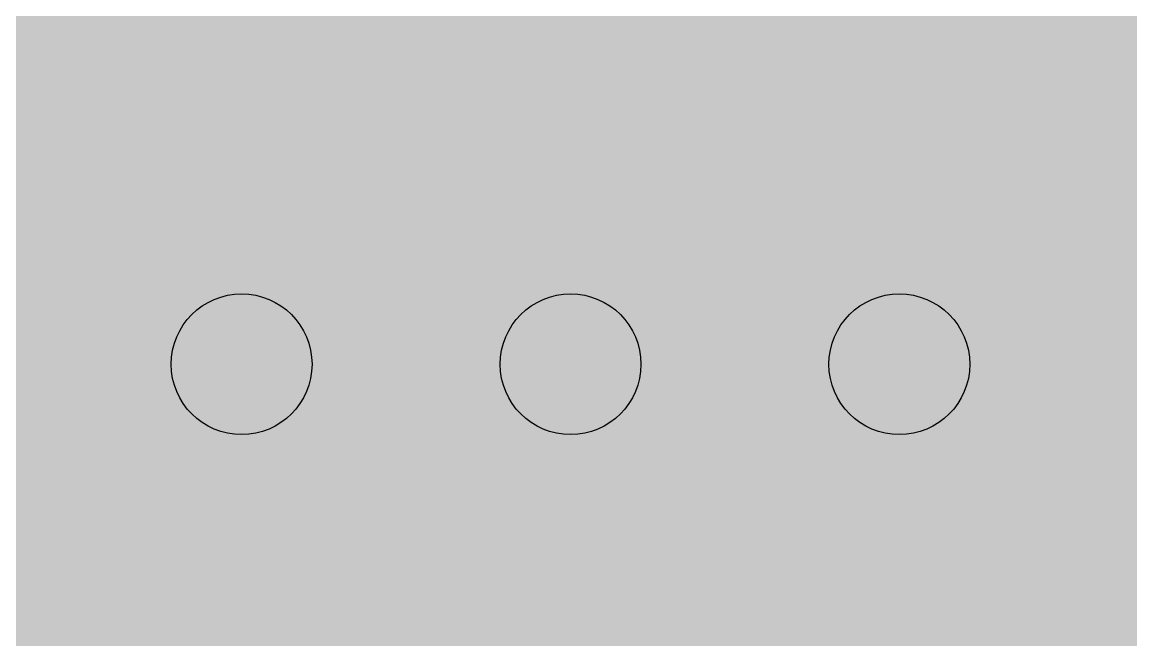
# Model space of a CAD drawing. Extents: x 0 to 1.5, y 0 to 3.74.
# Drawn here: x 0.389 to 0.946, y 3.125 to 3.436 of the extents above; entities that cross this region are included whole.
import ezdxf

# ---------------------------------------------------------------- set-up
doc = ezdxf.new("R2010")
doc.units = 0
for name, color, linetype in [('Bottom', 6, 'CONTINUOUS'), ('Bottom_Mask', 10, 'CONTINUOUS'), ('Drill_Bottom', 8, 'CONTINUOUS'), ('Drill_Top', 7, 'CONTINUOUS'), ('Edge_Bottom', 17, 'CONTINUOUS'), ('Edge_Top', 16, 'CONTINUOUS'), ('Top', 5, 'CONTINUOUS'), ('Top_Mask', 3, 'CONTINUOUS')]:
    doc.layers.add(name, color=color, linetype=linetype)

msp = doc.modelspace()

# ---------------------------------------------------------------- linework, layer by layer
at = {"layer": 'Bottom', "linetype": 'CONTINUOUS', "const_width": 0.025}
for points in [[(0.0449, 3.4239), (1.4498, 3.4239)], [(0.4604, 3.4041), (0.4646, 3.4044)], [(0.4646, 3.4044), (1.4135, 3.4044)], [(0.0449, 3.3991), (0.4461, 3.3991)], [(0.3737, 3.3334), (0.449, 3.3994)], [(0.449, 3.3994), (0.4544, 3.4024)], [(0.4544, 3.4024), (0.4604, 3.4041)], [(0.0449, 3.3742), (0.4176, 3.3742)], [(0.4693, 3.3655), (0.4052, 3.3093)], [(1.4057, 3.3655), (0.4693, 3.3655)], [(0.0449, 3.3493), (0.3892, 3.3493)], [(0.4434, 3.3406), (1.4247, 3.3406)], [(0.415, 3.3157), (1.4462, 3.3157)], [(0.4052, 3.3093), (0.4052, 3.1859)], [(0.4077, 3.2908), (1.4535, 3.2908)], [(0.4077, 3.266), (1.4535, 3.266)], [(0.4077, 3.2411), (1.4535, 3.2411)], [(0.4077, 3.2162), (1.4535, 3.2162)], [(0.4077, 3.1914), (1.4535, 3.1914)], [(0.4052, 3.1859), (0.4465, 3.1405)], [(0.4222, 3.1092), (0.3717, 3.1649)], [(0.4254, 3.1665), (1.4535, 3.1665)], [(0.0449, 3.1504), (0.3823, 3.1504)], [(0.8149, 3.1415), (0.8297, 3.1426)], [(0.8297, 3.1426), (0.8438, 3.1416)], [(0.4465, 3.1405), (0.4792, 3.1406)], [(0.4479, 3.1416), (0.4827, 3.1416)], [(0.4792, 3.1406), (0.4915, 3.1423)], [(0.4915, 3.1423), (0.5065, 3.1423)], [(0.5065, 3.1423), (0.5179, 3.1407)], [(0.5153, 3.1416), (0.6481, 3.1416)], [(0.5179, 3.1407), (0.6468, 3.141)], [(0.6468, 3.141), (0.6569, 3.1423)], [(0.6569, 3.1423), (0.6718, 3.1423)], [(0.6718, 3.1423), (0.681, 3.1411)], [(0.6806, 3.1416), (0.8134, 3.1416)], [(0.681, 3.1411), (0.8149, 3.1415)], [(0.8438, 3.1416), (1.1653, 3.1423)], [(0.846, 3.1416), (0.8718, 3.1416)], [(0.0449, 3.1255), (0.4048, 3.1255)]]:
    msp.add_lwpolyline(points, dxfattribs=at)
at = {"layer": 'Bottom', "linetype": 'CONTINUOUS'}
for points, const_width in [([(0.4583, 3.4044, 1), (0.4708, 3.4044, 1), (0.4583, 3.4044, 1)], 0.0125), ([(0.4583, 3.4044, 1), (0.4708, 3.4044, 1), (0.4583, 3.4044, 1)], 0.0125), ([(0.4427, 3.3994, 1), (0.4552, 3.3994, 1), (0.4427, 3.3994, 1)], 0.0125), ([(0.4427, 3.3994, 1), (0.4552, 3.3994, 1), (0.4427, 3.3994, 1)], 0.0125), ([(0.4482, 3.4024, 1), (0.4607, 3.4024, 1), (0.4482, 3.4024, 1)], 0.0125), ([(0.4482, 3.4024, 1), (0.4607, 3.4024, 1), (0.4482, 3.4024, 1)], 0.0125), ([(0.4542, 3.4041, 1), (0.4667, 3.4041, 1), (0.4542, 3.4041, 1)], 0.0125), ([(0.4542, 3.4041, 1), (0.4667, 3.4041, 1), (0.4542, 3.4041, 1)], 0.0125), ([(0.463, 3.3655, 1), (0.4755, 3.3655, 1), (0.463, 3.3655, 1)], 0.0125), ([(0.463, 3.3655, 1), (0.4755, 3.3655, 1), (0.463, 3.3655, 1)], 0.0125), ([(0.5334, 3.2638, 1), (0.4646, 3.2638, 1), (0.5334, 3.2638, 1)], 0.0689), ([(0.6988, 3.2638, 1), (0.6299, 3.2638, 1), (0.6988, 3.2638, 1)], 0.0689), ([(0.8642, 3.2638, 1), (0.7953, 3.2638, 1), (0.8642, 3.2638, 1)], 0.0689), ([(0.399, 3.3093, 1), (0.4115, 3.3093, 1), (0.399, 3.3093, 1)], 0.0125), ([(0.399, 3.3093, 1), (0.4115, 3.3093, 1), (0.399, 3.3093, 1)], 0.0125), ([(0.399, 3.1859, 1), (0.4115, 3.1859, 1), (0.399, 3.1859, 1)], 0.0125), ([(0.399, 3.1859, 1), (0.4115, 3.1859, 1), (0.399, 3.1859, 1)], 0.0125), ([(0.8235, 3.1426, 1), (0.836, 3.1426, 1), (0.8235, 3.1426, 1)], 0.0125), ([(0.8235, 3.1426, 1), (0.836, 3.1426, 1), (0.8235, 3.1426, 1)], 0.0125), ([(0.4402, 3.1405, 1), (0.4527, 3.1405, 1), (0.4402, 3.1405, 1)], 0.0125), ([(0.4402, 3.1405, 1), (0.4527, 3.1405, 1), (0.4402, 3.1405, 1)], 0.0125), ([(0.473, 3.1406, 1), (0.4855, 3.1406, 1), (0.473, 3.1406, 1)], 0.0125), ([(0.473, 3.1406, 1), (0.4855, 3.1406, 1), (0.473, 3.1406, 1)], 0.0125), ([(0.4853, 3.1423, 1), (0.4978, 3.1423, 1), (0.4853, 3.1423, 1)], 0.0125), ([(0.4853, 3.1423, 1), (0.4978, 3.1423, 1), (0.4853, 3.1423, 1)], 0.0125), ([(0.5002, 3.1423, 1), (0.5127, 3.1423, 1), (0.5002, 3.1423, 1)], 0.0125), ([(0.5002, 3.1423, 1), (0.5127, 3.1423, 1), (0.5002, 3.1423, 1)], 0.0125), ([(0.5117, 3.1407, 1), (0.5242, 3.1407, 1), (0.5117, 3.1407, 1)], 0.0125), ([(0.5117, 3.1407, 1), (0.5242, 3.1407, 1), (0.5117, 3.1407, 1)], 0.0125), ([(0.6406, 3.141, 1), (0.6531, 3.141, 1), (0.6406, 3.141, 1)], 0.0125), ([(0.6406, 3.141, 1), (0.6531, 3.141, 1), (0.6406, 3.141, 1)], 0.0125), ([(0.6506, 3.1423, 1), (0.6631, 3.1423, 1), (0.6506, 3.1423, 1)], 0.0125), ([(0.6506, 3.1423, 1), (0.6631, 3.1423, 1), (0.6506, 3.1423, 1)], 0.0125), ([(0.6656, 3.1423, 1), (0.6781, 3.1423, 1), (0.6656, 3.1423, 1)], 0.0125), ([(0.6656, 3.1423, 1), (0.6781, 3.1423, 1), (0.6656, 3.1423, 1)], 0.0125), ([(0.6748, 3.1411, 1), (0.6873, 3.1411, 1), (0.6748, 3.1411, 1)], 0.0125), ([(0.6748, 3.1411, 1), (0.6873, 3.1411, 1), (0.6748, 3.1411, 1)], 0.0125), ([(0.8086, 3.1415, 1), (0.8211, 3.1415, 1), (0.8086, 3.1415, 1)], 0.0125), ([(0.8086, 3.1415, 1), (0.8211, 3.1415, 1), (0.8086, 3.1415, 1)], 0.0125), ([(0.8376, 3.1416, 1), (0.8501, 3.1416, 1), (0.8376, 3.1416, 1)], 0.0125), ([(0.8376, 3.1416, 1), (0.8501, 3.1416, 1), (0.8376, 3.1416, 1)], 0.0125)]:
    msp.add_lwpolyline(points, format="xyb", dxfattribs=dict(at, const_width=const_width))
at = {"layer": 'Bottom_Mask', "linetype": 'CONTINUOUS', "const_width": 0.0729}
for points in [[(0.5355, 3.2638, 1), (0.4625, 3.2638, 1), (0.5355, 3.2638, 1)], [(0.4625, 3.2638, 1), (0.5355, 3.2638, 1), (0.4625, 3.2638, 1)], [(0.7008, 3.2638, 1), (0.6279, 3.2638, 1), (0.7008, 3.2638, 1)], [(0.6279, 3.2638, 1), (0.7008, 3.2638, 1), (0.6279, 3.2638, 1)], [(0.8662, 3.2638, 1), (0.7933, 3.2638, 1), (0.8662, 3.2638, 1)], [(0.7933, 3.2638, 1), (0.8662, 3.2638, 1), (0.7933, 3.2638, 1)]]:
    msp.add_lwpolyline(points, format="xyb", dxfattribs=at)
at = {"layer": 'Drill_Bottom'}
for centre in [(0.499, 3.2638), (0.499, 3.2638), (0.6644, 3.2638), (0.6644, 3.2638), (0.8297, 3.2638), (0.8297, 3.2638)]:
    msp.add_circle(centre, 0.0354, dxfattribs=at)
for points in [[(0.499, 3.2992), (0.499, 3.2992), (0.499, 3.2283)], [(0.6644, 3.2992), (0.6644, 3.2992), (0.6644, 3.2283)], [(0.8297, 3.2992), (0.8297, 3.2992), (0.8297, 3.2283)]]:
    msp.add_solid(points, dxfattribs=at)
at = {"layer": 'Drill_Top'}
for centre in [(0.499, 3.2638), (0.499, 3.2638), (0.6644, 3.2638), (0.6644, 3.2638), (0.8297, 3.2638), (0.8297, 3.2638)]:
    msp.add_circle(centre, 0.0354, dxfattribs=at)
for points in [[(0.499, 3.2992), (0.499, 3.2992), (0.499, 3.2283)], [(0.6644, 3.2992), (0.6644, 3.2992), (0.6644, 3.2283)], [(0.8297, 3.2992), (0.8297, 3.2992), (0.8297, 3.2283)]]:
    msp.add_solid(points, dxfattribs=at)
at = {"layer": 'Edge_Bottom', "linetype": 'CONTINUOUS', "const_width": 0.008}
for points in [[(0.5717, 3.2585), (0.5701, 3.2479), (0.5671, 3.2377), (0.5626, 3.2281), (0.5567, 3.2192), (0.5496, 3.2113), (0.5414, 3.2045), (0.5323, 3.1989), (0.5225, 3.1948), (0.5122, 3.1921), (0.5016, 3.1909), (0.491, 3.1913), (0.4805, 3.1933), (0.4704, 3.1967), (0.461, 3.2016), (0.4523, 3.2078), (0.4447, 3.2152), (0.4382, 3.2236), (0.433, 3.2329), (0.4292, 3.2429), (0.4269, 3.2533), (0.4261, 3.2639), (0.4269, 3.2745), (0.4292, 3.2849), (0.433, 3.2948), (0.4383, 3.3041), (0.4448, 3.3125), (0.4525, 3.3199), (0.4611, 3.3261), (0.4706, 3.3309), (0.4807, 3.3343), (0.4912, 3.3363), (0.5018, 3.3366), (0.5124, 3.3354), (0.5227, 3.3327), (0.5325, 3.3285), (0.5416, 3.323), (0.5497, 3.3161), (0.5568, 3.3082), (0.5627, 3.2993), (0.5672, 3.2896), (0.5702, 3.2794), (0.5717, 3.2689), (0.5717, 3.2585)], [(0.7371, 3.2585), (0.7355, 3.2479), (0.7324, 3.2377), (0.7279, 3.2281), (0.722, 3.2192), (0.7149, 3.2113), (0.7067, 3.2045), (0.6977, 3.1989), (0.6879, 3.1948), (0.6775, 3.1921), (0.667, 3.1909), (0.6563, 3.1913), (0.6459, 3.1933), (0.6358, 3.1967), (0.6263, 3.2016), (0.6177, 3.2078), (0.61, 3.2152), (0.6035, 3.2236), (0.5983, 3.2329), (0.5945, 3.2429), (0.5922, 3.2533), (0.5915, 3.2639), (0.5923, 3.2745), (0.5946, 3.2849), (0.5984, 3.2948), (0.6036, 3.3041), (0.6102, 3.3125), (0.6178, 3.3199), (0.6265, 3.3261), (0.636, 3.3309), (0.6461, 3.3343), (0.6565, 3.3363), (0.6672, 3.3366), (0.6778, 3.3354), (0.6881, 3.3327), (0.6978, 3.3285), (0.7069, 3.323), (0.7151, 3.3161), (0.7222, 3.3082), (0.728, 3.2993), (0.7325, 3.2896), (0.7355, 3.2794), (0.7371, 3.2689), (0.7371, 3.2585)], [(0.9024, 3.2585), (0.9009, 3.2479), (0.8978, 3.2377), (0.8933, 3.2281), (0.8874, 3.2192), (0.8803, 3.2113), (0.8721, 3.2045), (0.863, 3.1989), (0.8532, 3.1948), (0.8429, 3.1921), (0.8323, 3.1909), (0.8217, 3.1913), (0.8112, 3.1933), (0.8011, 3.1967), (0.7917, 3.2016), (0.783, 3.2078), (0.7754, 3.2152), (0.7689, 3.2236), (0.7637, 3.2329), (0.7599, 3.2429), (0.7576, 3.2533), (0.7568, 3.2639), (0.7576, 3.2745), (0.7599, 3.2849), (0.7638, 3.2948), (0.769, 3.3041), (0.7755, 3.3125), (0.7832, 3.3199), (0.7919, 3.3261), (0.8013, 3.3309), (0.8114, 3.3343), (0.8219, 3.3363), (0.8325, 3.3366), (0.8431, 3.3354), (0.8534, 3.3327), (0.8632, 3.3285), (0.8723, 3.323), (0.8804, 3.3161), (0.8875, 3.3082), (0.8934, 3.2993), (0.8979, 3.2896), (0.9009, 3.2794), (0.9024, 3.2689), (0.9024, 3.2585)]]:
    msp.add_lwpolyline(points, dxfattribs=at)
at = {"layer": 'Edge_Top', "linetype": 'CONTINUOUS', "const_width": 0.008}
for points in [[(0.5717, 3.2585), (0.5701, 3.2479), (0.5671, 3.2377), (0.5626, 3.2281), (0.5567, 3.2192), (0.5496, 3.2113), (0.5414, 3.2045), (0.5323, 3.1989), (0.5225, 3.1948), (0.5122, 3.1921), (0.5016, 3.1909), (0.491, 3.1913), (0.4805, 3.1933), (0.4704, 3.1967), (0.461, 3.2016), (0.4523, 3.2078), (0.4447, 3.2152), (0.4382, 3.2236), (0.433, 3.2329), (0.4292, 3.2429), (0.4269, 3.2533), (0.4261, 3.2639), (0.4269, 3.2745), (0.4292, 3.2849), (0.433, 3.2948), (0.4383, 3.3041), (0.4448, 3.3125), (0.4525, 3.3199), (0.4611, 3.3261), (0.4706, 3.3309), (0.4807, 3.3343), (0.4912, 3.3363), (0.5018, 3.3366), (0.5124, 3.3354), (0.5227, 3.3327), (0.5325, 3.3285), (0.5416, 3.323), (0.5497, 3.3161), (0.5568, 3.3082), (0.5627, 3.2993), (0.5672, 3.2896), (0.5702, 3.2794), (0.5717, 3.2689), (0.5717, 3.2585)], [(0.7371, 3.2585), (0.7355, 3.2479), (0.7324, 3.2377), (0.7279, 3.2281), (0.722, 3.2192), (0.7149, 3.2113), (0.7067, 3.2045), (0.6977, 3.1989), (0.6879, 3.1948), (0.6775, 3.1921), (0.667, 3.1909), (0.6563, 3.1913), (0.6459, 3.1933), (0.6358, 3.1967), (0.6263, 3.2016), (0.6177, 3.2078), (0.61, 3.2152), (0.6035, 3.2236), (0.5983, 3.2329), (0.5945, 3.2429), (0.5922, 3.2533), (0.5915, 3.2639), (0.5923, 3.2745), (0.5946, 3.2849), (0.5984, 3.2948), (0.6036, 3.3041), (0.6102, 3.3125), (0.6178, 3.3199), (0.6265, 3.3261), (0.636, 3.3309), (0.6461, 3.3343), (0.6565, 3.3363), (0.6672, 3.3366), (0.6778, 3.3354), (0.6881, 3.3327), (0.6978, 3.3285), (0.7069, 3.323), (0.7151, 3.3161), (0.7222, 3.3082), (0.728, 3.2993), (0.7325, 3.2896), (0.7355, 3.2794), (0.7371, 3.2689), (0.7371, 3.2585)], [(0.9024, 3.2585), (0.9009, 3.2479), (0.8978, 3.2377), (0.8933, 3.2281), (0.8874, 3.2192), (0.8803, 3.2113), (0.8721, 3.2045), (0.863, 3.1989), (0.8532, 3.1948), (0.8429, 3.1921), (0.8323, 3.1909), (0.8217, 3.1913), (0.8112, 3.1933), (0.8011, 3.1967), (0.7917, 3.2016), (0.783, 3.2078), (0.7754, 3.2152), (0.7689, 3.2236), (0.7637, 3.2329), (0.7599, 3.2429), (0.7576, 3.2533), (0.7568, 3.2639), (0.7576, 3.2745), (0.7599, 3.2849), (0.7638, 3.2948), (0.769, 3.3041), (0.7755, 3.3125), (0.7832, 3.3199), (0.7919, 3.3261), (0.8013, 3.3309), (0.8114, 3.3343), (0.8219, 3.3363), (0.8325, 3.3366), (0.8431, 3.3354), (0.8534, 3.3327), (0.8632, 3.3285), (0.8723, 3.323), (0.8804, 3.3161), (0.8875, 3.3082), (0.8934, 3.2993), (0.8979, 3.2896), (0.9009, 3.2794), (0.9024, 3.2689), (0.9024, 3.2585)]]:
    msp.add_lwpolyline(points, dxfattribs=at)
at = {"layer": 'Top', "linetype": 'CONTINUOUS', "const_width": 0.025}
for points in [[(0.0457, 3.4478), (1.4528, 3.4478)], [(0.0457, 3.4229), (1.4528, 3.4229)], [(0.0456, 3.3981), (1.4528, 3.3981)], [(0.0456, 3.3732), (1.4528, 3.3732)], [(0.4557, 3.3488), (0.4695, 3.3545)], [(0.4695, 3.3545), (0.4841, 3.358)], [(0.4841, 3.358), (0.499, 3.3592)], [(0.499, 3.3592), (0.5139, 3.358)], [(0.5139, 3.358), (0.5285, 3.3545)], [(0.5285, 3.3545), (0.5423, 3.3488)], [(0.621, 3.3488), (0.6349, 3.3545)], [(0.6349, 3.3545), (0.6494, 3.358)], [(0.6494, 3.358), (0.6644, 3.3592)], [(0.6644, 3.3592), (0.6793, 3.358)], [(0.6793, 3.358), (0.6938, 3.3545)], [(0.6938, 3.3545), (0.7077, 3.3488)], [(0.7864, 3.3488), (0.8002, 3.3545)], [(0.8002, 3.3545), (0.8148, 3.358)], [(0.8148, 3.358), (0.8297, 3.3592)], [(0.8297, 3.3592), (0.8446, 3.358)], [(0.8446, 3.358), (0.8592, 3.3545)], [(0.8592, 3.3545), (0.873, 3.3488)], [(0.4429, 3.341), (0.4557, 3.3488)], [(0.5423, 3.3488), (0.5551, 3.341)], [(0.6083, 3.341), (0.621, 3.3488)], [(0.7077, 3.3488), (0.7204, 3.341)], [(0.7736, 3.341), (0.7864, 3.3488)], [(0.873, 3.3488), (0.8858, 3.341)], [(0.0456, 3.3483), (0.4524, 3.3483)], [(0.5456, 3.3483), (0.6177, 3.3483)], [(0.711, 3.3483), (0.7831, 3.3483)], [(0.8764, 3.3483), (1.4528, 3.3483)], [(0.4315, 3.3312), (0.4429, 3.341)], [(0.5551, 3.341), (0.5665, 3.3312)], [(0.5969, 3.3312), (0.6083, 3.341)], [(0.7204, 3.341), (0.7318, 3.3312)], [(0.7623, 3.3312), (0.7736, 3.341)], [(0.8858, 3.341), (0.8972, 3.3312)], [(0.4218, 3.3198), (0.4315, 3.3312)], [(0.5665, 3.3312), (0.5762, 3.3198)], [(0.5872, 3.3198), (0.5969, 3.3312)], [(0.7318, 3.3312), (0.7415, 3.3198)], [(0.7525, 3.3198), (0.7623, 3.3312)], [(0.8972, 3.3312), (0.9069, 3.3198)], [(0.0456, 3.3235), (0.4221, 3.3235)], [(0.5759, 3.3235), (0.5875, 3.3235)], [(0.7412, 3.3235), (0.7528, 3.3235)], [(0.9066, 3.3235), (1.4528, 3.3235)], [(0.414, 3.3071), (0.4218, 3.3198)], [(0.5762, 3.3198), (0.5816, 3.3113)], [(0.5816, 3.3113), (0.5872, 3.3198)], [(0.7415, 3.3198), (0.747, 3.3113)], [(0.747, 3.3113), (0.7525, 3.3198)], [(0.9069, 3.3198), (0.9147, 3.3071)], [(0.4083, 3.2933), (0.414, 3.3071)], [(0.9147, 3.3071), (0.9204, 3.2933)], [(0.0455, 3.2986), (0.4077, 3.2986)], [(0.921, 3.2986), (1.4528, 3.2986)], [(0.4048, 3.2787), (0.4083, 3.2933)], [(0.9204, 3.2933), (0.9239, 3.2787)], [(0.4036, 3.2638), (0.4048, 3.2787)], [(0.9239, 3.2787), (0.9251, 3.2638)], [(0.0455, 3.2737), (0.4016, 3.2737)], [(0.9271, 3.2737), (1.4527, 3.2737)], [(0.4048, 3.2489), (0.4036, 3.2638)], [(0.9251, 3.2638), (0.9239, 3.2489)], [(0.0455, 3.2489), (0.4023, 3.2489)], [(0.4083, 3.2343), (0.4048, 3.2489)], [(0.9239, 3.2489), (0.9204, 3.2343)], [(0.9264, 3.2489), (1.4527, 3.2489)], [(0.414, 3.2205), (0.4083, 3.2343)], [(0.9204, 3.2343), (0.9147, 3.2205)], [(0.0455, 3.224), (0.4098, 3.224)], [(0.4218, 3.2077), (0.414, 3.2205)], [(0.9147, 3.2205), (0.9069, 3.2077)], [(0.9189, 3.224), (1.4527, 3.224)], [(0.5816, 3.2163), (0.5762, 3.2077)], [(0.5872, 3.2077), (0.5817, 3.2163)], [(0.7471, 3.2163), (0.7415, 3.2077)], [(0.7525, 3.2077), (0.7471, 3.2163)], [(0.4315, 3.1963), (0.4218, 3.2077)], [(0.5762, 3.2077), (0.5665, 3.1963)], [(0.5969, 3.1963), (0.5872, 3.2077)], [(0.7415, 3.2077), (0.7318, 3.1963)], [(0.7623, 3.1963), (0.7525, 3.2077)], [(0.9069, 3.2077), (0.8972, 3.1963)], [(0.0454, 3.1991), (0.4264, 3.1991)], [(0.5716, 3.1991), (0.5917, 3.1991)], [(0.737, 3.1991), (0.7571, 3.1991)], [(0.9023, 3.1991), (1.4527, 3.1991)], [(0.4429, 3.1866), (0.4315, 3.1963)], [(0.5665, 3.1963), (0.5551, 3.1866)], [(0.6083, 3.1866), (0.5969, 3.1963)], [(0.7318, 3.1963), (0.7204, 3.1866)], [(0.7736, 3.1866), (0.7623, 3.1963)], [(0.8972, 3.1963), (0.8858, 3.1866)], [(0.4557, 3.1788), (0.4429, 3.1866)], [(0.5551, 3.1866), (0.5423, 3.1788)], [(0.621, 3.1788), (0.6083, 3.1866)], [(0.7204, 3.1866), (0.7077, 3.1788)], [(0.7864, 3.1788), (0.7736, 3.1866)], [(0.8858, 3.1866), (0.873, 3.1788)], [(0.4695, 3.1731), (0.4557, 3.1788)], [(0.5423, 3.1788), (0.5285, 3.1731)], [(0.6349, 3.1731), (0.621, 3.1788)], [(0.7077, 3.1788), (0.6938, 3.1731)], [(0.8002, 3.1731), (0.7864, 3.1788)], [(0.873, 3.1788), (0.8592, 3.1731)], [(0.0454, 3.1743), (0.4636, 3.1743)], [(0.4841, 3.1696), (0.4695, 3.1731)], [(0.5285, 3.1731), (0.5139, 3.1696)], [(0.5345, 3.1743), (0.6289, 3.1743)], [(0.6494, 3.1696), (0.6349, 3.1731)], [(0.6938, 3.1731), (0.6793, 3.1696)], [(0.6998, 3.1743), (0.7943, 3.1743)], [(0.8148, 3.1696), (0.8002, 3.1731)], [(0.8592, 3.1731), (0.8446, 3.1696)], [(0.8651, 3.1743), (1.4527, 3.1743)], [(0.499, 3.1684), (0.4841, 3.1696)], [(0.5139, 3.1696), (0.499, 3.1684)], [(0.6644, 3.1684), (0.6494, 3.1696)], [(0.6793, 3.1696), (0.6644, 3.1684)], [(0.8297, 3.1684), (0.8148, 3.1696)], [(0.8446, 3.1696), (0.8297, 3.1684)], [(0.0454, 3.1494), (1.4527, 3.1494)], [(0.0453, 3.1245), (1.4527, 3.1245)]]:
    msp.add_lwpolyline(points, dxfattribs=at)
at = {"layer": 'Top', "linetype": 'CONTINUOUS'}
for points, const_width in [([(0.4633, 3.3545, 1), (0.4758, 3.3545, 1), (0.4633, 3.3545, 1)], 0.0125), ([(0.4633, 3.3545, 1), (0.4758, 3.3545, 1), (0.4633, 3.3545, 1)], 0.0125), ([(0.4778, 3.358, 1), (0.4903, 3.358, 1), (0.4778, 3.358, 1)], 0.0125), ([(0.4778, 3.358, 1), (0.4903, 3.358, 1), (0.4778, 3.358, 1)], 0.0125), ([(0.4928, 3.3592, 1), (0.5052, 3.3592, 1), (0.4928, 3.3592, 1)], 0.0125), ([(0.4928, 3.3592, 1), (0.5052, 3.3592, 1), (0.4928, 3.3592, 1)], 0.0125), ([(0.5077, 3.358, 1), (0.5202, 3.358, 1), (0.5077, 3.358, 1)], 0.0125), ([(0.5077, 3.358, 1), (0.5202, 3.358, 1), (0.5077, 3.358, 1)], 0.0125), ([(0.5222, 3.3545, 1), (0.5347, 3.3545, 1), (0.5222, 3.3545, 1)], 0.0125), ([(0.5222, 3.3545, 1), (0.5347, 3.3545, 1), (0.5222, 3.3545, 1)], 0.0125), ([(0.6286, 3.3545, 1), (0.6411, 3.3545, 1), (0.6286, 3.3545, 1)], 0.0125), ([(0.6286, 3.3545, 1), (0.6411, 3.3545, 1), (0.6286, 3.3545, 1)], 0.0125), ([(0.6432, 3.358, 1), (0.6557, 3.358, 1), (0.6432, 3.358, 1)], 0.0125), ([(0.6432, 3.358, 1), (0.6557, 3.358, 1), (0.6432, 3.358, 1)], 0.0125), ([(0.6581, 3.3592, 1), (0.6706, 3.3592, 1), (0.6581, 3.3592, 1)], 0.0125), ([(0.6581, 3.3592, 1), (0.6706, 3.3592, 1), (0.6581, 3.3592, 1)], 0.0125), ([(0.673, 3.358, 1), (0.6855, 3.358, 1), (0.673, 3.358, 1)], 0.0125), ([(0.673, 3.358, 1), (0.6855, 3.358, 1), (0.673, 3.358, 1)], 0.0125), ([(0.6876, 3.3545, 1), (0.7001, 3.3545, 1), (0.6876, 3.3545, 1)], 0.0125), ([(0.6876, 3.3545, 1), (0.7001, 3.3545, 1), (0.6876, 3.3545, 1)], 0.0125), ([(0.794, 3.3545, 1), (0.8065, 3.3545, 1), (0.794, 3.3545, 1)], 0.0125), ([(0.794, 3.3545, 1), (0.8065, 3.3545, 1), (0.794, 3.3545, 1)], 0.0125), ([(0.8085, 3.358, 1), (0.821, 3.358, 1), (0.8085, 3.358, 1)], 0.0125), ([(0.8085, 3.358, 1), (0.821, 3.358, 1), (0.8085, 3.358, 1)], 0.0125), ([(0.8235, 3.3592, 1), (0.836, 3.3592, 1), (0.8235, 3.3592, 1)], 0.0125), ([(0.8235, 3.3592, 1), (0.836, 3.3592, 1), (0.8235, 3.3592, 1)], 0.0125), ([(0.8384, 3.358, 1), (0.8509, 3.358, 1), (0.8384, 3.358, 1)], 0.0125), ([(0.8384, 3.358, 1), (0.8509, 3.358, 1), (0.8384, 3.358, 1)], 0.0125), ([(0.8529, 3.3545, 1), (0.8654, 3.3545, 1), (0.8529, 3.3545, 1)], 0.0125), ([(0.8529, 3.3545, 1), (0.8654, 3.3545, 1), (0.8529, 3.3545, 1)], 0.0125), ([(0.4494, 3.3488, 1), (0.4619, 3.3488, 1), (0.4494, 3.3488, 1)], 0.0125), ([(0.4494, 3.3488, 1), (0.4619, 3.3488, 1), (0.4494, 3.3488, 1)], 0.0125), ([(0.5361, 3.3488, 1), (0.5486, 3.3488, 1), (0.5361, 3.3488, 1)], 0.0125), ([(0.5361, 3.3488, 1), (0.5486, 3.3488, 1), (0.5361, 3.3488, 1)], 0.0125), ([(0.6148, 3.3488, 1), (0.6273, 3.3488, 1), (0.6148, 3.3488, 1)], 0.0125), ([(0.6148, 3.3488, 1), (0.6273, 3.3488, 1), (0.6148, 3.3488, 1)], 0.0125), ([(0.7014, 3.3488, 1), (0.7139, 3.3488, 1), (0.7014, 3.3488, 1)], 0.0125), ([(0.7014, 3.3488, 1), (0.7139, 3.3488, 1), (0.7014, 3.3488, 1)], 0.0125), ([(0.7802, 3.3488, 1), (0.7927, 3.3488, 1), (0.7802, 3.3488, 1)], 0.0125), ([(0.7802, 3.3488, 1), (0.7927, 3.3488, 1), (0.7802, 3.3488, 1)], 0.0125), ([(0.8668, 3.3488, 1), (0.8793, 3.3488, 1), (0.8668, 3.3488, 1)], 0.0125), ([(0.8668, 3.3488, 1), (0.8793, 3.3488, 1), (0.8668, 3.3488, 1)], 0.0125), ([(0.4367, 3.341, 1), (0.4492, 3.341, 1), (0.4367, 3.341, 1)], 0.0125), ([(0.4367, 3.341, 1), (0.4492, 3.341, 1), (0.4367, 3.341, 1)], 0.0125), ([(0.5488, 3.341, 1), (0.5613, 3.341, 1), (0.5488, 3.341, 1)], 0.0125), ([(0.5488, 3.341, 1), (0.5613, 3.341, 1), (0.5488, 3.341, 1)], 0.0125), ([(0.602, 3.341, 1), (0.6145, 3.341, 1), (0.602, 3.341, 1)], 0.0125), ([(0.602, 3.341, 1), (0.6145, 3.341, 1), (0.602, 3.341, 1)], 0.0125), ([(0.7142, 3.341, 1), (0.7267, 3.341, 1), (0.7142, 3.341, 1)], 0.0125), ([(0.7142, 3.341, 1), (0.7267, 3.341, 1), (0.7142, 3.341, 1)], 0.0125), ([(0.7674, 3.341, 1), (0.7799, 3.341, 1), (0.7674, 3.341, 1)], 0.0125), ([(0.7674, 3.341, 1), (0.7799, 3.341, 1), (0.7674, 3.341, 1)], 0.0125), ([(0.8795, 3.341, 1), (0.892, 3.341, 1), (0.8795, 3.341, 1)], 0.0125), ([(0.8795, 3.341, 1), (0.892, 3.341, 1), (0.8795, 3.341, 1)], 0.0125), ([(0.4253, 3.3312, 1), (0.4378, 3.3312, 1), (0.4253, 3.3312, 1)], 0.0125), ([(0.4253, 3.3312, 1), (0.4378, 3.3312, 1), (0.4253, 3.3312, 1)], 0.0125), ([(0.5602, 3.3312, 1), (0.5727, 3.3312, 1), (0.5602, 3.3312, 1)], 0.0125), ([(0.5602, 3.3312, 1), (0.5727, 3.3312, 1), (0.5602, 3.3312, 1)], 0.0125), ([(0.5907, 3.3312, 1), (0.6032, 3.3312, 1), (0.5907, 3.3312, 1)], 0.0125), ([(0.5907, 3.3312, 1), (0.6032, 3.3312, 1), (0.5907, 3.3312, 1)], 0.0125), ([(0.7256, 3.3312, 1), (0.7381, 3.3312, 1), (0.7256, 3.3312, 1)], 0.0125), ([(0.7256, 3.3312, 1), (0.7381, 3.3312, 1), (0.7256, 3.3312, 1)], 0.0125), ([(0.756, 3.3312, 1), (0.7685, 3.3312, 1), (0.756, 3.3312, 1)], 0.0125), ([(0.756, 3.3312, 1), (0.7685, 3.3312, 1), (0.756, 3.3312, 1)], 0.0125), ([(0.8909, 3.3312, 1), (0.9034, 3.3312, 1), (0.8909, 3.3312, 1)], 0.0125), ([(0.8909, 3.3312, 1), (0.9034, 3.3312, 1), (0.8909, 3.3312, 1)], 0.0125), ([(0.4156, 3.3198, 1), (0.4281, 3.3198, 1), (0.4156, 3.3198, 1)], 0.0125), ([(0.4156, 3.3198, 1), (0.4281, 3.3198, 1), (0.4156, 3.3198, 1)], 0.0125), ([(0.5334, 3.2638, 1), (0.4646, 3.2638, 1), (0.5334, 3.2638, 1)], 0.0689), ([(0.5699, 3.3198, 1), (0.5824, 3.3198, 1), (0.5699, 3.3198, 1)], 0.0125), ([(0.5699, 3.3198, 1), (0.5824, 3.3198, 1), (0.5699, 3.3198, 1)], 0.0125), ([(0.5809, 3.3198, 1), (0.5934, 3.3198, 1), (0.5809, 3.3198, 1)], 0.0125), ([(0.5809, 3.3198, 1), (0.5934, 3.3198, 1), (0.5809, 3.3198, 1)], 0.0125), ([(0.6988, 3.2638, 1), (0.6299, 3.2638, 1), (0.6988, 3.2638, 1)], 0.0689), ([(0.7353, 3.3198, 1), (0.7478, 3.3198, 1), (0.7353, 3.3198, 1)], 0.0125), ([(0.7353, 3.3198, 1), (0.7478, 3.3198, 1), (0.7353, 3.3198, 1)], 0.0125), ([(0.7463, 3.3198, 1), (0.7588, 3.3198, 1), (0.7463, 3.3198, 1)], 0.0125), ([(0.7463, 3.3198, 1), (0.7588, 3.3198, 1), (0.7463, 3.3198, 1)], 0.0125), ([(0.8642, 3.2638, 1), (0.7953, 3.2638, 1), (0.8642, 3.2638, 1)], 0.0689), ([(0.9006, 3.3198, 1), (0.9131, 3.3198, 1), (0.9006, 3.3198, 1)], 0.0125), ([(0.9006, 3.3198, 1), (0.9131, 3.3198, 1), (0.9006, 3.3198, 1)], 0.0125), ([(0.5754, 3.3113, 1), (0.5879, 3.3113, 1), (0.5754, 3.3113, 1)], 0.0125), ([(0.5754, 3.3113, 1), (0.5879, 3.3113, 1), (0.5754, 3.3113, 1)], 0.0125), ([(0.7407, 3.3113, 1), (0.7532, 3.3113, 1), (0.7407, 3.3113, 1)], 0.0125), ([(0.7407, 3.3113, 1), (0.7532, 3.3113, 1), (0.7407, 3.3113, 1)], 0.0125), ([(0.4078, 3.3071, 1), (0.4203, 3.3071, 1), (0.4078, 3.3071, 1)], 0.0125), ([(0.4078, 3.3071, 1), (0.4203, 3.3071, 1), (0.4078, 3.3071, 1)], 0.0125), ([(0.9085, 3.3071, 1), (0.921, 3.3071, 1), (0.9085, 3.3071, 1)], 0.0125), ([(0.9085, 3.3071, 1), (0.921, 3.3071, 1), (0.9085, 3.3071, 1)], 0.0125), ([(0.402, 3.2933, 1), (0.4145, 3.2933, 1), (0.402, 3.2933, 1)], 0.0125), ([(0.402, 3.2933, 1), (0.4145, 3.2933, 1), (0.402, 3.2933, 1)], 0.0125), ([(0.9142, 3.2933, 1), (0.9267, 3.2933, 1), (0.9142, 3.2933, 1)], 0.0125), ([(0.9142, 3.2933, 1), (0.9267, 3.2933, 1), (0.9142, 3.2933, 1)], 0.0125), ([(0.3985, 3.2787, 1), (0.411, 3.2787, 1), (0.3985, 3.2787, 1)], 0.0125), ([(0.3985, 3.2787, 1), (0.411, 3.2787, 1), (0.3985, 3.2787, 1)], 0.0125), ([(0.9177, 3.2787, 1), (0.9302, 3.2787, 1), (0.9177, 3.2787, 1)], 0.0125), ([(0.9177, 3.2787, 1), (0.9302, 3.2787, 1), (0.9177, 3.2787, 1)], 0.0125), ([(0.3974, 3.2638, 1), (0.4099, 3.2638, 1), (0.3974, 3.2638, 1)], 0.0125), ([(0.3974, 3.2638, 1), (0.4099, 3.2638, 1), (0.3974, 3.2638, 1)], 0.0125), ([(0.9188, 3.2638, 1), (0.9313, 3.2638, 1), (0.9188, 3.2638, 1)], 0.0125), ([(0.9188, 3.2638, 1), (0.9313, 3.2638, 1), (0.9188, 3.2638, 1)], 0.0125), ([(0.3985, 3.2489, 1), (0.411, 3.2489, 1), (0.3985, 3.2489, 1)], 0.0125), ([(0.3985, 3.2489, 1), (0.411, 3.2489, 1), (0.3985, 3.2489, 1)], 0.0125), ([(0.9177, 3.2489, 1), (0.9302, 3.2489, 1), (0.9177, 3.2489, 1)], 0.0125), ([(0.9177, 3.2489, 1), (0.9302, 3.2489, 1), (0.9177, 3.2489, 1)], 0.0125), ([(0.402, 3.2343, 1), (0.4145, 3.2343, 1), (0.402, 3.2343, 1)], 0.0125), ([(0.402, 3.2343, 1), (0.4145, 3.2343, 1), (0.402, 3.2343, 1)], 0.0125), ([(0.9142, 3.2343, 1), (0.9267, 3.2343, 1), (0.9142, 3.2343, 1)], 0.0125), ([(0.9142, 3.2343, 1), (0.9267, 3.2343, 1), (0.9142, 3.2343, 1)], 0.0125), ([(0.4078, 3.2205, 1), (0.4203, 3.2205, 1), (0.4078, 3.2205, 1)], 0.0125), ([(0.4078, 3.2205, 1), (0.4203, 3.2205, 1), (0.4078, 3.2205, 1)], 0.0125), ([(0.9085, 3.2205, 1), (0.921, 3.2205, 1), (0.9085, 3.2205, 1)], 0.0125), ([(0.9085, 3.2205, 1), (0.921, 3.2205, 1), (0.9085, 3.2205, 1)], 0.0125), ([(0.5754, 3.2163, 1), (0.5879, 3.2163, 1), (0.5754, 3.2163, 1)], 0.0125), ([(0.5755, 3.2163, 1), (0.588, 3.2163, 1), (0.5755, 3.2163, 1)], 0.0125), ([(0.7408, 3.2163, 1), (0.7533, 3.2163, 1), (0.7408, 3.2163, 1)], 0.0125), ([(0.7408, 3.2163, 1), (0.7533, 3.2163, 1), (0.7408, 3.2163, 1)], 0.0125), ([(0.4156, 3.2077, 1), (0.4281, 3.2077, 1), (0.4156, 3.2077, 1)], 0.0125), ([(0.4156, 3.2077, 1), (0.4281, 3.2077, 1), (0.4156, 3.2077, 1)], 0.0125), ([(0.5699, 3.2077, 1), (0.5824, 3.2077, 1), (0.5699, 3.2077, 1)], 0.0125), ([(0.5699, 3.2077, 1), (0.5824, 3.2077, 1), (0.5699, 3.2077, 1)], 0.0125), ([(0.5809, 3.2077, 1), (0.5934, 3.2077, 1), (0.5809, 3.2077, 1)], 0.0125), ([(0.5809, 3.2077, 1), (0.5934, 3.2077, 1), (0.5809, 3.2077, 1)], 0.0125), ([(0.7353, 3.2077, 1), (0.7478, 3.2077, 1), (0.7353, 3.2077, 1)], 0.0125), ([(0.7353, 3.2077, 1), (0.7478, 3.2077, 1), (0.7353, 3.2077, 1)], 0.0125), ([(0.7463, 3.2077, 1), (0.7588, 3.2077, 1), (0.7463, 3.2077, 1)], 0.0125), ([(0.7463, 3.2077, 1), (0.7588, 3.2077, 1), (0.7463, 3.2077, 1)], 0.0125), ([(0.9006, 3.2077, 1), (0.9131, 3.2077, 1), (0.9006, 3.2077, 1)], 0.0125), ([(0.9006, 3.2077, 1), (0.9131, 3.2077, 1), (0.9006, 3.2077, 1)], 0.0125), ([(0.4253, 3.1963, 1), (0.4378, 3.1963, 1), (0.4253, 3.1963, 1)], 0.0125), ([(0.4253, 3.1963, 1), (0.4378, 3.1963, 1), (0.4253, 3.1963, 1)], 0.0125), ([(0.5602, 3.1963, 1), (0.5727, 3.1963, 1), (0.5602, 3.1963, 1)], 0.0125), ([(0.5602, 3.1963, 1), (0.5727, 3.1963, 1), (0.5602, 3.1963, 1)], 0.0125), ([(0.5907, 3.1963, 1), (0.6032, 3.1963, 1), (0.5907, 3.1963, 1)], 0.0125), ([(0.5907, 3.1963, 1), (0.6032, 3.1963, 1), (0.5907, 3.1963, 1)], 0.0125), ([(0.7256, 3.1963, 1), (0.7381, 3.1963, 1), (0.7256, 3.1963, 1)], 0.0125), ([(0.7256, 3.1963, 1), (0.7381, 3.1963, 1), (0.7256, 3.1963, 1)], 0.0125), ([(0.756, 3.1963, 1), (0.7685, 3.1963, 1), (0.756, 3.1963, 1)], 0.0125), ([(0.756, 3.1963, 1), (0.7685, 3.1963, 1), (0.756, 3.1963, 1)], 0.0125), ([(0.8909, 3.1963, 1), (0.9034, 3.1963, 1), (0.8909, 3.1963, 1)], 0.0125), ([(0.8909, 3.1963, 1), (0.9034, 3.1963, 1), (0.8909, 3.1963, 1)], 0.0125), ([(0.4367, 3.1866, 1), (0.4492, 3.1866, 1), (0.4367, 3.1866, 1)], 0.0125), ([(0.4367, 3.1866, 1), (0.4492, 3.1866, 1), (0.4367, 3.1866, 1)], 0.0125), ([(0.5488, 3.1866, 1), (0.5613, 3.1866, 1), (0.5488, 3.1866, 1)], 0.0125), ([(0.5488, 3.1866, 1), (0.5613, 3.1866, 1), (0.5488, 3.1866, 1)], 0.0125), ([(0.602, 3.1866, 1), (0.6145, 3.1866, 1), (0.602, 3.1866, 1)], 0.0125), ([(0.602, 3.1866, 1), (0.6145, 3.1866, 1), (0.602, 3.1866, 1)], 0.0125), ([(0.7142, 3.1866, 1), (0.7267, 3.1866, 1), (0.7142, 3.1866, 1)], 0.0125), ([(0.7142, 3.1866, 1), (0.7267, 3.1866, 1), (0.7142, 3.1866, 1)], 0.0125), ([(0.7674, 3.1866, 1), (0.7799, 3.1866, 1), (0.7674, 3.1866, 1)], 0.0125), ([(0.7674, 3.1866, 1), (0.7799, 3.1866, 1), (0.7674, 3.1866, 1)], 0.0125), ([(0.8795, 3.1866, 1), (0.892, 3.1866, 1), (0.8795, 3.1866, 1)], 0.0125), ([(0.8795, 3.1866, 1), (0.892, 3.1866, 1), (0.8795, 3.1866, 1)], 0.0125), ([(0.4494, 3.1788, 1), (0.4619, 3.1788, 1), (0.4494, 3.1788, 1)], 0.0125), ([(0.4494, 3.1788, 1), (0.4619, 3.1788, 1), (0.4494, 3.1788, 1)], 0.0125), ([(0.5361, 3.1788, 1), (0.5486, 3.1788, 1), (0.5361, 3.1788, 1)], 0.0125), ([(0.5361, 3.1788, 1), (0.5486, 3.1788, 1), (0.5361, 3.1788, 1)], 0.0125), ([(0.6148, 3.1788, 1), (0.6273, 3.1788, 1), (0.6148, 3.1788, 1)], 0.0125), ([(0.6148, 3.1788, 1), (0.6273, 3.1788, 1), (0.6148, 3.1788, 1)], 0.0125), ([(0.7014, 3.1788, 1), (0.7139, 3.1788, 1), (0.7014, 3.1788, 1)], 0.0125), ([(0.7014, 3.1788, 1), (0.7139, 3.1788, 1), (0.7014, 3.1788, 1)], 0.0125), ([(0.7802, 3.1788, 1), (0.7927, 3.1788, 1), (0.7802, 3.1788, 1)], 0.0125), ([(0.7802, 3.1788, 1), (0.7927, 3.1788, 1), (0.7802, 3.1788, 1)], 0.0125), ([(0.8668, 3.1788, 1), (0.8793, 3.1788, 1), (0.8668, 3.1788, 1)], 0.0125), ([(0.8668, 3.1788, 1), (0.8793, 3.1788, 1), (0.8668, 3.1788, 1)], 0.0125), ([(0.4633, 3.1731, 1), (0.4758, 3.1731, 1), (0.4633, 3.1731, 1)], 0.0125), ([(0.4633, 3.1731, 1), (0.4758, 3.1731, 1), (0.4633, 3.1731, 1)], 0.0125), ([(0.5222, 3.1731, 1), (0.5347, 3.1731, 1), (0.5222, 3.1731, 1)], 0.0125), ([(0.5222, 3.1731, 1), (0.5347, 3.1731, 1), (0.5222, 3.1731, 1)], 0.0125), ([(0.6286, 3.1731, 1), (0.6411, 3.1731, 1), (0.6286, 3.1731, 1)], 0.0125), ([(0.6286, 3.1731, 1), (0.6411, 3.1731, 1), (0.6286, 3.1731, 1)], 0.0125), ([(0.6876, 3.1731, 1), (0.7001, 3.1731, 1), (0.6876, 3.1731, 1)], 0.0125), ([(0.6876, 3.1731, 1), (0.7001, 3.1731, 1), (0.6876, 3.1731, 1)], 0.0125), ([(0.794, 3.1731, 1), (0.8065, 3.1731, 1), (0.794, 3.1731, 1)], 0.0125), ([(0.794, 3.1731, 1), (0.8065, 3.1731, 1), (0.794, 3.1731, 1)], 0.0125), ([(0.8529, 3.1731, 1), (0.8654, 3.1731, 1), (0.8529, 3.1731, 1)], 0.0125), ([(0.8529, 3.1731, 1), (0.8654, 3.1731, 1), (0.8529, 3.1731, 1)], 0.0125), ([(0.4778, 3.1696, 1), (0.4903, 3.1696, 1), (0.4778, 3.1696, 1)], 0.0125), ([(0.4778, 3.1696, 1), (0.4903, 3.1696, 1), (0.4778, 3.1696, 1)], 0.0125), ([(0.4928, 3.1684, 1), (0.5052, 3.1684, 1), (0.4928, 3.1684, 1)], 0.0125), ([(0.4928, 3.1684, 1), (0.5052, 3.1684, 1), (0.4928, 3.1684, 1)], 0.0125), ([(0.5077, 3.1696, 1), (0.5202, 3.1696, 1), (0.5077, 3.1696, 1)], 0.0125), ([(0.5077, 3.1696, 1), (0.5202, 3.1696, 1), (0.5077, 3.1696, 1)], 0.0125), ([(0.6432, 3.1696, 1), (0.6557, 3.1696, 1), (0.6432, 3.1696, 1)], 0.0125), ([(0.6432, 3.1696, 1), (0.6557, 3.1696, 1), (0.6432, 3.1696, 1)], 0.0125), ([(0.6581, 3.1684, 1), (0.6706, 3.1684, 1), (0.6581, 3.1684, 1)], 0.0125), ([(0.6581, 3.1684, 1), (0.6706, 3.1684, 1), (0.6581, 3.1684, 1)], 0.0125), ([(0.673, 3.1696, 1), (0.6855, 3.1696, 1), (0.673, 3.1696, 1)], 0.0125), ([(0.673, 3.1696, 1), (0.6855, 3.1696, 1), (0.673, 3.1696, 1)], 0.0125), ([(0.8085, 3.1696, 1), (0.821, 3.1696, 1), (0.8085, 3.1696, 1)], 0.0125), ([(0.8085, 3.1696, 1), (0.821, 3.1696, 1), (0.8085, 3.1696, 1)], 0.0125), ([(0.8235, 3.1684, 1), (0.836, 3.1684, 1), (0.8235, 3.1684, 1)], 0.0125), ([(0.8235, 3.1684, 1), (0.836, 3.1684, 1), (0.8235, 3.1684, 1)], 0.0125), ([(0.8384, 3.1696, 1), (0.8509, 3.1696, 1), (0.8384, 3.1696, 1)], 0.0125), ([(0.8384, 3.1696, 1), (0.8509, 3.1696, 1), (0.8384, 3.1696, 1)], 0.0125)]:
    msp.add_lwpolyline(points, format="xyb", dxfattribs=dict(at, const_width=const_width))
at = {"layer": 'Top_Mask', "linetype": 'CONTINUOUS', "const_width": 0.0729}
for points in [[(0.5355, 3.2638, 1), (0.4625, 3.2638, 1), (0.5355, 3.2638, 1)], [(0.4625, 3.2638, 1), (0.5355, 3.2638, 1), (0.4625, 3.2638, 1)], [(0.7008, 3.2638, 1), (0.6279, 3.2638, 1), (0.7008, 3.2638, 1)], [(0.6279, 3.2638, 1), (0.7008, 3.2638, 1), (0.6279, 3.2638, 1)], [(0.8662, 3.2638, 1), (0.7933, 3.2638, 1), (0.8662, 3.2638, 1)], [(0.7933, 3.2638, 1), (0.8662, 3.2638, 1), (0.7933, 3.2638, 1)]]:
    msp.add_lwpolyline(points, format="xyb", dxfattribs=at)

doc.saveas('drawing.dxf')
